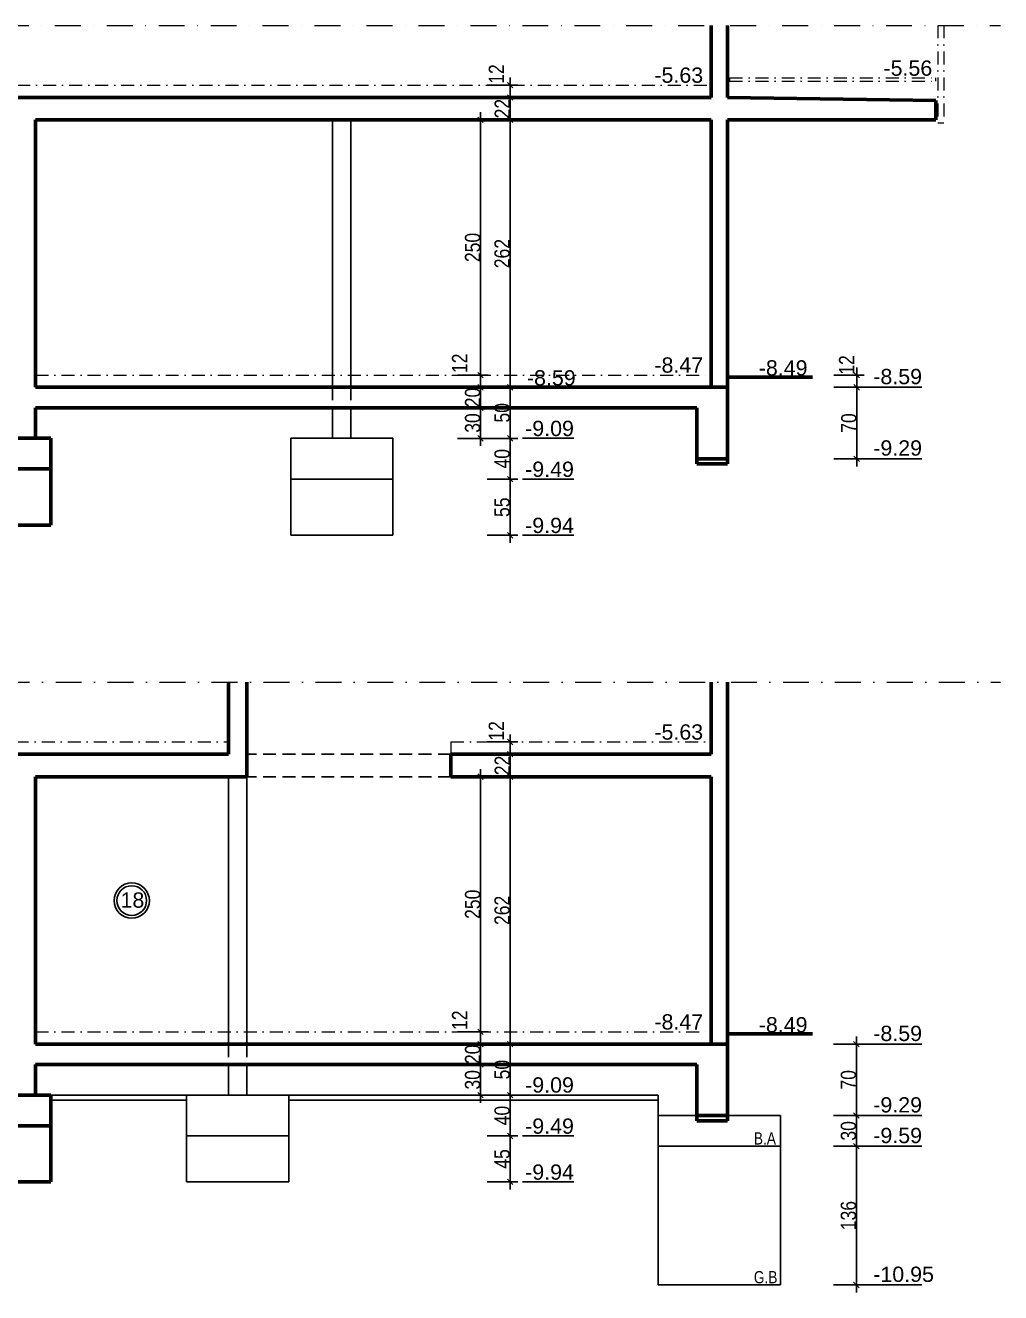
# Model space of a CAD drawing. Header units: centimetres. Extents: x 16433 to 114398, y -50094 to -12305.
# Drawn here: x 62444 to 63399, y -39483 to -38241 of the extents above; entities that cross this region are included whole.
import ezdxf

# ---------------------------------------------------------------- set-up
doc = ezdxf.new("R2010")
doc.units = ezdxf.units.CM
doc.header["$LTSCALE"] = 0.5
doc.linetypes.add('CACHEX2', pattern=[19.05, 12.7, -6.35])
doc.linetypes.add('TIRETPTX2', pattern=[50.8, 25.4, -12.7, 0, -12.7])
doc.layers.get('DEFPOINTS').update_dxf_attribs({"linetype": 'CONTINUOUS'})
for name, color, linetype in [('01_cote_gen', 4, 'CONTINUOUS'), ('01_linteaux', 2, 'CONTINUOUS'), ('01_texte', 230, 'CONTINUOUS'), ('AA_COTES', 2, 'CONTINUOUS')]:
    doc.layers.add(name, color=color, linetype=linetype)
doc.layers.add('01_murs_coup', color=5, linetype='CONTINUOUS', lineweight=60)
doc.layers.add('01_tram_axes', color=2, linetype='TIRETPTX2', lineweight=9)
doc.styles.add('ARIAL', font='arial.ttf')
doc.styles.add('STYLE2', font='ARIALN.TTF')
doc.dimstyles.new('JB50', dxfattribs={"dimscale": 0.1, "dimtxt": 150, "dimasz": 15, "dimexe": 0.1, "dimexo": 0.1, "dimgap": 0.09, "dimtad": 1, "dimdec": 1, "dimdsep": 46, "dimtxsty": 'STYLE2', "dimblk1": 'BOND_G', "dimblk2": 'BOND_D', "dimsah": 1, "dimcen": 1.5, "dimdle": 0.01, "dimse1": 1, "dimse2": 1, "dimclrd": 4, "dimclre": 2, "dimclrt": 6, "dimazin": 2, "dimtfac": 2.333333, "dimtdec": 1, "dimtix": 1, "dimtmove": 2, "dimatfit": 3, "dimldrblk": 'BOND_G', "dimfxl": 1, "dimtolj": 1, "dimtzin": 0, "dimarcsym": 0})

# ---------------------------------------------------------------- blocks, each defined once
blk = doc.blocks.new('BOND_G')
at = {"layer": 'AA_COTES', "color": 0}
for p, q in [((0, -5), (0, 15)), ((5, 0), (-5, 0)), ((1.77, 1.77), (-1.77, -1.77))]:
    blk.add_line(p, q, dxfattribs=at)
blk = doc.blocks.new('BOND_D')
at = {"layer": 'AA_COTES', "color": 0}
for p, q in [((5, 0), (-5, 0)), ((-1.77, -1.77), (1.77, 1.77)), ((0, 5), (0, -15))]:
    blk.add_line(p, q, dxfattribs=at)
blk = doc.blocks.new('*D3296')
at = {"layer": '01_cote_gen', "color": 4, "lineweight": -2, "transparency": 16777216}
blk.add_line((63257.7, -39240.6), (63257.7, -39307.6), dxfattribs=at)
at = {"layer": 'DEFPOINTS', "color": 0}
for p in [(63131.5, -39239.1), (63183.5, -39309.1), (63257.7, -39309.1)]:
    blk.add_point(p, dxfattribs=at)
at = {"layer": '01_cote_gen', "color": 4, "lineweight": -2, "transparency": 16777216, "xscale": 1.5, "yscale": 1.5, "zscale": 1.5}
for name, p, rotation in [('BOND_G', (63257.7, -39239.1), 90), ('BOND_D', (63257.7, -39309.1), 270)]:
    blk.add_blockref(name, p, dxfattribs=dict(at, rotation=rotation))
at = {"layer": '01_cote_gen', "color": 6, "transparency": 16777216, "insert": (63250, -39274.1), "char_height": 15, "attachment_point": 5, "rotation": 90, "style": 'STYLE2'}
blk.add_mtext('\\A1;70', dxfattribs=at)
blk = doc.blocks.new('*D3297')
at = {"layer": '01_cote_gen', "color": 4, "lineweight": -2, "transparency": 16777216}
blk.add_line((63257.7, -39310.6), (63257.7, -39337.6), dxfattribs=at)
at = {"layer": 'DEFPOINTS', "color": 0}
for p in [(63235.2, -39309.1), (63183.5, -39339.1), (63257.7, -39339.1)]:
    blk.add_point(p, dxfattribs=at)
at = {"layer": '01_cote_gen', "color": 4, "lineweight": -2, "transparency": 16777216, "xscale": 1.5, "yscale": 1.5, "zscale": 1.5}
for name, p, rotation in [('BOND_G', (63257.7, -39309.1), 90), ('BOND_D', (63257.7, -39339.1), 270)]:
    blk.add_blockref(name, p, dxfattribs=dict(at, rotation=rotation))
at = {"layer": '01_cote_gen', "color": 6, "transparency": 16777216, "insert": (63250, -39324.1), "char_height": 15, "attachment_point": 5, "rotation": 90, "style": 'STYLE2'}
blk.add_mtext('\\A1;30', dxfattribs=at)
blk = doc.blocks.new('*D3298')
at = {"layer": '01_cote_gen', "color": 4, "lineweight": -2, "transparency": 16777216}
blk.add_line((63257.7, -39340.6), (63257.7, -39473.6), dxfattribs=at)
at = {"layer": 'DEFPOINTS', "color": 0}
for p in [(63235.2, -39339.1), (63183.5, -39475.1), (63257.7, -39475.1)]:
    blk.add_point(p, dxfattribs=at)
at = {"layer": '01_cote_gen', "color": 4, "lineweight": -2, "transparency": 16777216, "xscale": 1.5, "yscale": 1.5, "zscale": 1.5}
for name, p, rotation in [('BOND_G', (63257.7, -39339.1), 90), ('BOND_D', (63257.7, -39475.1), 270)]:
    blk.add_blockref(name, p, dxfattribs=dict(at, rotation=rotation))
at = {"layer": '01_cote_gen', "color": 6, "transparency": 16777216, "insert": (63250, -39407.1), "char_height": 15, "attachment_point": 5, "rotation": 90, "style": 'STYLE2'}
blk.add_mtext('\\A1;136', dxfattribs=at)
blk = doc.blocks.new('*D3299')
at = {"layer": '01_cote_gen', "color": 4, "lineweight": -2, "transparency": 16777216}
blk.add_line((62889.4, -39240.6), (62889.4, -39257.6), dxfattribs=at)
at = {"layer": 'DEFPOINTS', "color": 0}
for p in [(62884.6, -39239.1), (62884.6, -39259.1), (62889.4, -39259.1)]:
    blk.add_point(p, dxfattribs=at)
at = {"layer": '01_cote_gen', "color": 4, "lineweight": -2, "transparency": 16777216, "xscale": 1.5, "yscale": 1.5, "zscale": 1.5}
for name, p, rotation in [('BOND_G', (62889.4, -39239.1), 90), ('BOND_D', (62889.4, -39259.1), 270)]:
    blk.add_blockref(name, p, dxfattribs=dict(at, rotation=rotation))
at = {"layer": '01_cote_gen', "color": 6, "transparency": 16777216, "insert": (62881.8, -39249.1), "char_height": 15, "attachment_point": 5, "rotation": 90, "style": 'STYLE2'}
blk.add_mtext('\\A1;20', dxfattribs=at)
blk = doc.blocks.new('*D3300')
at = {"layer": '01_cote_gen', "color": 4, "lineweight": -2, "transparency": 16777216}
blk.add_line((62889.4, -39260.6), (62889.4, -39287.6), dxfattribs=at)
at = {"layer": 'DEFPOINTS', "color": 0}
for p in [(62896.9, -39259.1), (62889.4, -39289.1), (62896.9, -39289.1)]:
    blk.add_point(p, dxfattribs=at)
at = {"layer": '01_cote_gen', "color": 4, "lineweight": -2, "transparency": 16777216, "xscale": 1.5, "yscale": 1.5, "zscale": 1.5}
for name, p, rotation in [('BOND_G', (62889.4, -39259.1), 90), ('BOND_D', (62889.4, -39289.1), 270)]:
    blk.add_blockref(name, p, dxfattribs=dict(at, rotation=rotation))
at = {"layer": '01_cote_gen', "color": 6, "transparency": 16777216, "insert": (62881.8, -39274.1), "char_height": 15, "attachment_point": 5, "rotation": 90, "style": 'STYLE2'}
blk.add_mtext('\\A1;30', dxfattribs=at)
blk = doc.blocks.new('*D3301')
at = {"layer": '01_cote_gen', "color": 4, "lineweight": -2, "transparency": 16777216}
blk.add_line((62918.4, -39240.6), (62918.4, -39287.6), dxfattribs=at)
at = {"layer": 'DEFPOINTS', "color": 0}
for p in [(62935.7, -39239.1), (62918.4, -39289.1), (62935.7, -39289.1)]:
    blk.add_point(p, dxfattribs=at)
at = {"layer": '01_cote_gen', "color": 4, "lineweight": -2, "transparency": 16777216, "xscale": 1.5, "yscale": 1.5, "zscale": 1.5}
for name, p, rotation in [('BOND_G', (62918.4, -39239.1), 90), ('BOND_D', (62918.4, -39289.1), 270)]:
    blk.add_blockref(name, p, dxfattribs=dict(at, rotation=rotation))
at = {"layer": '01_cote_gen', "color": 6, "transparency": 16777216, "insert": (62910.7, -39264.1), "char_height": 15, "attachment_point": 5, "rotation": 90, "style": 'STYLE2'}
blk.add_mtext('\\A1;50', dxfattribs=at)
blk = doc.blocks.new('*D3302')
at = {"layer": '01_cote_gen', "color": 4, "lineweight": -2, "transparency": 16777216}
blk.add_line((62889.4, -39228.6), (62889.4, -39237.6), dxfattribs=at)
at = {"layer": 'DEFPOINTS', "color": 0}
for p in [(62903.9, -39227.1), (62889.4, -39239.1), (62895.9, -39239.1)]:
    blk.add_point(p, dxfattribs=at)
at = {"layer": '01_cote_gen', "color": 4, "lineweight": -2, "transparency": 16777216, "xscale": 1.5, "yscale": 1.5, "zscale": 1.5}
for name, p, rotation in [('BOND_G', (62889.4, -39227.1), 90), ('BOND_D', (62889.4, -39239.1), 270)]:
    blk.add_blockref(name, p, dxfattribs=dict(at, rotation=rotation))
at = {"layer": '01_cote_gen', "color": 6, "transparency": 16777216, "insert": (62869, -39215.7), "char_height": 15, "attachment_point": 5, "rotation": 90, "style": 'STYLE2'}
blk.add_mtext('\\A1;12', dxfattribs=at)
blk = doc.blocks.new('*D3303')
at = {"layer": '01_cote_gen', "color": 4, "lineweight": -2, "transparency": 16777216}
blk.add_line((62918.4, -38978.6), (62918.4, -39237.6), dxfattribs=at)
at = {"layer": 'DEFPOINTS', "color": 0}
for p in [(62906, -38977.1), (62910.9, -39239.1), (62918.4, -39239.1)]:
    blk.add_point(p, dxfattribs=at)
at = {"layer": '01_cote_gen', "color": 4, "lineweight": -2, "transparency": 16777216, "xscale": 1.5, "yscale": 1.5, "zscale": 1.5}
for name, p, rotation in [('BOND_G', (62918.4, -38977.1), 90), ('BOND_D', (62918.4, -39239.1), 270)]:
    blk.add_blockref(name, p, dxfattribs=dict(at, rotation=rotation))
at = {"layer": '01_cote_gen', "color": 6, "transparency": 16777216, "insert": (62910.7, -39108.1), "char_height": 15, "attachment_point": 5, "rotation": 90, "style": 'STYLE2'}
blk.add_mtext('\\A1;262', dxfattribs=at)
blk = doc.blocks.new('*D3304')
at = {"layer": '01_cote_gen', "color": 4, "lineweight": -2, "transparency": 16777216}
blk.add_line((62889.4, -38978.6), (62889.4, -39225.6), dxfattribs=at)
at = {"layer": 'DEFPOINTS', "color": 0}
for p in [(62883.3, -38977.1), (62889.4, -39227.1), (62896.9, -39227.1)]:
    blk.add_point(p, dxfattribs=at)
at = {"layer": '01_cote_gen', "color": 4, "lineweight": -2, "transparency": 16777216, "xscale": 1.5, "yscale": 1.5, "zscale": 1.5}
for name, p, rotation in [('BOND_G', (62889.4, -38977.1), 90), ('BOND_D', (62889.4, -39227.1), 270)]:
    blk.add_blockref(name, p, dxfattribs=dict(at, rotation=rotation))
at = {"layer": '01_cote_gen', "color": 6, "transparency": 16777216, "insert": (62881.8, -39102.1), "char_height": 15, "attachment_point": 5, "rotation": 90, "style": 'STYLE2'}
blk.add_mtext('\\A1;250', dxfattribs=at)
blk = doc.blocks.new('*D3305')
at = {"layer": '01_cote_gen', "color": 4, "lineweight": -2, "transparency": 16777216}
blk.add_line((62918.4, -38956.6), (62918.4, -38975.6), dxfattribs=at)
at = {"layer": 'DEFPOINTS', "color": 0}
for p in [(62928.1, -38955.1), (62918.4, -38977.1), (62928.1, -38977.1)]:
    blk.add_point(p, dxfattribs=at)
at = {"layer": '01_cote_gen', "color": 4, "lineweight": -2, "transparency": 16777216, "xscale": 1.5, "yscale": 1.5, "zscale": 1.5}
for name, p, rotation in [('BOND_G', (62918.4, -38955.1), 90), ('BOND_D', (62918.4, -38977.1), 270)]:
    blk.add_blockref(name, p, dxfattribs=dict(at, rotation=rotation))
at = {"layer": '01_cote_gen', "color": 6, "transparency": 16777216, "insert": (62910.8, -38966.1), "char_height": 15, "attachment_point": 5, "rotation": 90, "style": 'STYLE2'}
blk.add_mtext('\\A1;22', dxfattribs=at)
blk = doc.blocks.new('*D3306')
at = {"layer": '01_cote_gen', "color": 4, "lineweight": -2, "transparency": 16777216}
blk.add_line((62918.4, -38944.6), (62918.4, -38953.6), dxfattribs=at)
at = {"layer": 'DEFPOINTS', "color": 0}
for p in [(62935.4, -38943.1), (62918.4, -38955.1), (62935.4, -38955.1)]:
    blk.add_point(p, dxfattribs=at)
at = {"layer": '01_cote_gen', "color": 4, "lineweight": -2, "transparency": 16777216, "xscale": 1.5, "yscale": 1.5, "zscale": 1.5}
for name, p, rotation in [('BOND_G', (62918.4, -38943.1), 90), ('BOND_D', (62918.4, -38955.1), 270)]:
    blk.add_blockref(name, p, dxfattribs=dict(at, rotation=rotation))
at = {"layer": '01_cote_gen', "color": 6, "transparency": 16777216, "insert": (62905, -38932.3), "char_height": 15, "attachment_point": 5, "rotation": 90, "style": 'STYLE2'}
blk.add_mtext('\\A1;12', dxfattribs=at)
blk = doc.blocks.new('*D3307')
at = {"layer": '01_cote_gen', "color": 4, "lineweight": -2, "transparency": 16777216}
blk.add_line((62918.4, -39290.6), (62918.4, -39327.6), dxfattribs=at)
at = {"layer": 'DEFPOINTS', "color": 0}
for p in [(62910.9, -39289.1), (62895.9, -39329.1), (62918.4, -39329.1)]:
    blk.add_point(p, dxfattribs=at)
at = {"layer": '01_cote_gen', "color": 4, "lineweight": -2, "transparency": 16777216, "xscale": 1.5, "yscale": 1.5, "zscale": 1.5}
for name, p, rotation in [('BOND_G', (62918.4, -39289.1), 90), ('BOND_D', (62918.4, -39329.1), 270)]:
    blk.add_blockref(name, p, dxfattribs=dict(at, rotation=rotation))
at = {"layer": '01_cote_gen', "color": 6, "transparency": 16777216, "insert": (62910.7, -39309.1), "char_height": 15, "attachment_point": 5, "rotation": 90, "style": 'STYLE2'}
blk.add_mtext('\\A1;40', dxfattribs=at)
blk = doc.blocks.new('*D3308')
at = {"layer": '01_cote_gen', "color": 4, "lineweight": -2, "transparency": 16777216}
blk.add_line((62918.4, -39330.6), (62918.4, -39372.6), dxfattribs=at)
at = {"layer": 'DEFPOINTS', "color": 0}
for p in [(62895.9, -39329.1), (62895.9, -39374.1), (62918.4, -39374.1)]:
    blk.add_point(p, dxfattribs=at)
at = {"layer": '01_cote_gen', "color": 4, "lineweight": -2, "transparency": 16777216, "xscale": 1.5, "yscale": 1.5, "zscale": 1.5}
for name, p, rotation in [('BOND_G', (62918.4, -39329.1), 90), ('BOND_D', (62918.4, -39374.1), 270)]:
    blk.add_blockref(name, p, dxfattribs=dict(at, rotation=rotation))
at = {"layer": '01_cote_gen', "color": 6, "transparency": 16777216, "insert": (62910.7, -39351.6), "char_height": 15, "attachment_point": 5, "rotation": 90, "style": 'STYLE2'}
blk.add_mtext('\\A1;45', dxfattribs=at)
blk = doc.blocks.new('*D3318')
at = {"layer": '01_cote_gen', "color": 4, "lineweight": -2, "transparency": 16777216}
blk.add_line((62889.4, -38597.1), (62889.4, -38614.1), dxfattribs=at)
at = {"layer": 'DEFPOINTS', "color": 0}
for p in [(62884.6, -38595.6), (62884.6, -38615.6), (62889.4, -38615.6)]:
    blk.add_point(p, dxfattribs=at)
at = {"layer": '01_cote_gen', "color": 4, "lineweight": -2, "transparency": 16777216, "xscale": 1.5, "yscale": 1.5, "zscale": 1.5}
for name, p, rotation in [('BOND_G', (62889.4, -38595.6), 90), ('BOND_D', (62889.4, -38615.6), 270)]:
    blk.add_blockref(name, p, dxfattribs=dict(at, rotation=rotation))
at = {"layer": '01_cote_gen', "color": 6, "transparency": 16777216, "insert": (62881.8, -38605.6), "char_height": 15, "attachment_point": 5, "rotation": 90, "style": 'STYLE2'}
blk.add_mtext('\\A1;20', dxfattribs=at)
blk = doc.blocks.new('*D3319')
at = {"layer": '01_cote_gen', "color": 4, "lineweight": -2, "transparency": 16777216}
blk.add_line((62889.4, -38617.1), (62889.4, -38644.1), dxfattribs=at)
at = {"layer": 'DEFPOINTS', "color": 0}
for p in [(62896.9, -38615.6), (62889.4, -38645.6), (62896.9, -38645.6)]:
    blk.add_point(p, dxfattribs=at)
at = {"layer": '01_cote_gen', "color": 4, "lineweight": -2, "transparency": 16777216, "xscale": 1.5, "yscale": 1.5, "zscale": 1.5}
for name, p, rotation in [('BOND_G', (62889.4, -38615.6), 90), ('BOND_D', (62889.4, -38645.6), 270)]:
    blk.add_blockref(name, p, dxfattribs=dict(at, rotation=rotation))
at = {"layer": '01_cote_gen', "color": 6, "transparency": 16777216, "insert": (62881.8, -38630.6), "char_height": 15, "attachment_point": 5, "rotation": 90, "style": 'STYLE2'}
blk.add_mtext('\\A1;30', dxfattribs=at)
blk = doc.blocks.new('*D3320')
at = {"layer": '01_cote_gen', "color": 4, "lineweight": -2, "transparency": 16777216}
blk.add_line((62918.4, -38597.1), (62918.4, -38644.1), dxfattribs=at)
at = {"layer": 'DEFPOINTS', "color": 0}
for p in [(62935.7, -38595.6), (62918.4, -38645.6), (62935.7, -38645.6)]:
    blk.add_point(p, dxfattribs=at)
at = {"layer": '01_cote_gen', "color": 4, "lineweight": -2, "transparency": 16777216, "xscale": 1.5, "yscale": 1.5, "zscale": 1.5}
for name, p, rotation in [('BOND_G', (62918.4, -38595.6), 90), ('BOND_D', (62918.4, -38645.6), 270)]:
    blk.add_blockref(name, p, dxfattribs=dict(at, rotation=rotation))
at = {"layer": '01_cote_gen', "color": 6, "transparency": 16777216, "insert": (62910.7, -38620.6), "char_height": 15, "attachment_point": 5, "rotation": 90, "style": 'STYLE2'}
blk.add_mtext('\\A1;50', dxfattribs=at)
blk = doc.blocks.new('*D3321')
at = {"layer": '01_cote_gen', "color": 4, "lineweight": -2, "transparency": 16777216}
blk.add_line((62889.4, -38585.1), (62889.4, -38594.1), dxfattribs=at)
at = {"layer": 'DEFPOINTS', "color": 0}
for p in [(62903.9, -38583.6), (62889.4, -38595.6), (62895.9, -38595.6)]:
    blk.add_point(p, dxfattribs=at)
at = {"layer": '01_cote_gen', "color": 4, "lineweight": -2, "transparency": 16777216, "xscale": 1.5, "yscale": 1.5, "zscale": 1.5}
for name, p, rotation in [('BOND_G', (62889.4, -38583.6), 90), ('BOND_D', (62889.4, -38595.6), 270)]:
    blk.add_blockref(name, p, dxfattribs=dict(at, rotation=rotation))
at = {"layer": '01_cote_gen', "color": 6, "transparency": 16777216, "insert": (62869, -38572.1), "char_height": 15, "attachment_point": 5, "rotation": 90, "style": 'STYLE2'}
blk.add_mtext('\\A1;12', dxfattribs=at)
blk = doc.blocks.new('*D3322')
at = {"layer": '01_cote_gen', "color": 4, "lineweight": -2, "transparency": 16777216}
blk.add_line((62918.4, -38335.1), (62918.4, -38594.1), dxfattribs=at)
at = {"layer": 'DEFPOINTS', "color": 0}
for p in [(62906, -38333.6), (62910.9, -38595.6), (62918.4, -38595.6)]:
    blk.add_point(p, dxfattribs=at)
at = {"layer": '01_cote_gen', "color": 4, "lineweight": -2, "transparency": 16777216, "xscale": 1.5, "yscale": 1.5, "zscale": 1.5}
for name, p, rotation in [('BOND_G', (62918.4, -38333.6), 90), ('BOND_D', (62918.4, -38595.6), 270)]:
    blk.add_blockref(name, p, dxfattribs=dict(at, rotation=rotation))
at = {"layer": '01_cote_gen', "color": 6, "transparency": 16777216, "insert": (62910.7, -38464.6), "char_height": 15, "attachment_point": 5, "rotation": 90, "style": 'STYLE2'}
blk.add_mtext('\\A1;262', dxfattribs=at)
blk = doc.blocks.new('*D3323')
at = {"layer": '01_cote_gen', "color": 4, "lineweight": -2, "transparency": 16777216}
blk.add_line((62889.4, -38335.1), (62889.4, -38582.1), dxfattribs=at)
at = {"layer": 'DEFPOINTS', "color": 0}
for p in [(62883.3, -38333.6), (62889.4, -38583.6), (62896.9, -38583.6)]:
    blk.add_point(p, dxfattribs=at)
at = {"layer": '01_cote_gen', "color": 4, "lineweight": -2, "transparency": 16777216, "xscale": 1.5, "yscale": 1.5, "zscale": 1.5}
for name, p, rotation in [('BOND_G', (62889.4, -38333.6), 90), ('BOND_D', (62889.4, -38583.6), 270)]:
    blk.add_blockref(name, p, dxfattribs=dict(at, rotation=rotation))
at = {"layer": '01_cote_gen', "color": 6, "transparency": 16777216, "insert": (62881.8, -38458.6), "char_height": 15, "attachment_point": 5, "rotation": 90, "style": 'STYLE2'}
blk.add_mtext('\\A1;250', dxfattribs=at)
blk = doc.blocks.new('*D3324')
at = {"layer": '01_cote_gen', "color": 4, "lineweight": -2, "transparency": 16777216}
blk.add_line((62918.4, -38313.1), (62918.4, -38332.1), dxfattribs=at)
at = {"layer": 'DEFPOINTS', "color": 0}
for p in [(62928.1, -38311.6), (62918.4, -38333.6), (62928.1, -38333.6)]:
    blk.add_point(p, dxfattribs=at)
at = {"layer": '01_cote_gen', "color": 4, "lineweight": -2, "transparency": 16777216, "xscale": 1.5, "yscale": 1.5, "zscale": 1.5}
for name, p, rotation in [('BOND_G', (62918.4, -38311.6), 90), ('BOND_D', (62918.4, -38333.6), 270)]:
    blk.add_blockref(name, p, dxfattribs=dict(at, rotation=rotation))
at = {"layer": '01_cote_gen', "color": 6, "transparency": 16777216, "insert": (62910.8, -38322.6), "char_height": 15, "attachment_point": 5, "rotation": 90, "style": 'STYLE2'}
blk.add_mtext('\\A1;22', dxfattribs=at)
blk = doc.blocks.new('*D3325')
at = {"layer": '01_cote_gen', "color": 4, "lineweight": -2, "transparency": 16777216}
blk.add_line((62918.4, -38301.1), (62918.4, -38310.1), dxfattribs=at)
at = {"layer": 'DEFPOINTS', "color": 0}
for p in [(62935.4, -38299.6), (62918.4, -38311.6), (62935.4, -38311.6)]:
    blk.add_point(p, dxfattribs=at)
at = {"layer": '01_cote_gen', "color": 4, "lineweight": -2, "transparency": 16777216, "xscale": 1.5, "yscale": 1.5, "zscale": 1.5}
for name, p, rotation in [('BOND_G', (62918.4, -38299.6), 90), ('BOND_D', (62918.4, -38311.6), 270)]:
    blk.add_blockref(name, p, dxfattribs=dict(at, rotation=rotation))
at = {"layer": '01_cote_gen', "color": 6, "transparency": 16777216, "insert": (62905, -38288.7), "char_height": 15, "attachment_point": 5, "rotation": 90, "style": 'STYLE2'}
blk.add_mtext('\\A1;12', dxfattribs=at)
blk = doc.blocks.new('*D3326')
at = {"layer": '01_cote_gen', "color": 4, "lineweight": -2, "transparency": 16777216}
blk.add_line((62918.4, -38647.1), (62918.4, -38684.1), dxfattribs=at)
at = {"layer": 'DEFPOINTS', "color": 0}
for p in [(62910.9, -38645.6), (62895.9, -38685.6), (62918.4, -38685.6)]:
    blk.add_point(p, dxfattribs=at)
at = {"layer": '01_cote_gen', "color": 4, "lineweight": -2, "transparency": 16777216, "xscale": 1.5, "yscale": 1.5, "zscale": 1.5}
for name, p, rotation in [('BOND_G', (62918.4, -38645.6), 90), ('BOND_D', (62918.4, -38685.6), 270)]:
    blk.add_blockref(name, p, dxfattribs=dict(at, rotation=rotation))
at = {"layer": '01_cote_gen', "color": 6, "transparency": 16777216, "insert": (62910.7, -38665.6), "char_height": 15, "attachment_point": 5, "rotation": 90, "style": 'STYLE2'}
blk.add_mtext('\\A1;40', dxfattribs=at)
blk = doc.blocks.new('*D3327')
at = {"layer": '01_cote_gen', "color": 4, "lineweight": -2, "transparency": 16777216}
blk.add_line((62918.4, -38687.1), (62918.4, -38739.1), dxfattribs=at)
at = {"layer": 'DEFPOINTS', "color": 0}
for p in [(62895.9, -38685.6), (62895.9, -38740.6), (62918.4, -38740.6)]:
    blk.add_point(p, dxfattribs=at)
at = {"layer": '01_cote_gen', "color": 4, "lineweight": -2, "transparency": 16777216, "xscale": 1.5, "yscale": 1.5, "zscale": 1.5}
for name, p, rotation in [('BOND_G', (62918.4, -38685.6), 90), ('BOND_D', (62918.4, -38740.6), 270)]:
    blk.add_blockref(name, p, dxfattribs=dict(at, rotation=rotation))
at = {"layer": '01_cote_gen', "color": 6, "transparency": 16777216, "insert": (62910.7, -38713.1), "char_height": 15, "attachment_point": 5, "rotation": 90, "style": 'STYLE2'}
blk.add_mtext('\\A1;55', dxfattribs=at)
blk = doc.blocks.new('*D3425')
at = {"layer": '01_cote_gen', "color": 4, "lineweight": -2, "transparency": 16777216}
blk.add_line((63258, -38597.1), (63258, -38664.1), dxfattribs=at)
at = {"layer": 'DEFPOINTS', "color": 0}
for p in [(63131.5, -38595.6), (63258, -38665.6), (63265.2, -38665.6)]:
    blk.add_point(p, dxfattribs=at)
at = {"layer": '01_cote_gen', "color": 4, "lineweight": -2, "transparency": 16777216, "xscale": 1.5, "yscale": 1.5, "zscale": 1.5}
for name, p, rotation in [('BOND_G', (63258, -38595.6), 90), ('BOND_D', (63258, -38665.6), 270)]:
    blk.add_blockref(name, p, dxfattribs=dict(at, rotation=rotation))
at = {"layer": '01_cote_gen', "color": 6, "transparency": 16777216, "insert": (63250.4, -38630.6), "char_height": 15, "attachment_point": 5, "rotation": 90, "style": 'STYLE2'}
blk.add_mtext('\\A1;70', dxfattribs=at)
blk = doc.blocks.new('*D3426')
at = {"layer": '01_cote_gen', "color": 4, "lineweight": -2, "transparency": 16777216}
blk.add_line((63258, -38585.1), (63258, -38594.1), dxfattribs=at)
at = {"layer": 'DEFPOINTS', "color": 0}
for p in [(63106.1, -38583.6), (63106.1, -38595.6), (63258, -38595.6)]:
    blk.add_point(p, dxfattribs=at)
at = {"layer": '01_cote_gen', "color": 4, "lineweight": -2, "transparency": 16777216, "xscale": 1.5, "yscale": 1.5, "zscale": 1.5}
for name, p, rotation in [('BOND_G', (63258, -38583.6), 90), ('BOND_D', (63258, -38595.6), 270)]:
    blk.add_blockref(name, p, dxfattribs=dict(at, rotation=rotation))
at = {"layer": '01_cote_gen', "color": 6, "transparency": 16777216, "insert": (63248.2, -38573.7), "char_height": 15, "attachment_point": 5, "rotation": 90, "style": 'STYLE2'}
blk.add_mtext('\\A1;12', dxfattribs=at)

msp = doc.modelspace()

# ---------------------------------------------------------------- linework, layer by layer
at = {"layer": '01_linteaux'}
for p, q in [((62744.517, -38333.554), (62744.517, -38595.554)), ((62762.517, -38333.554), (62762.517, -38595.554)), ((62744.517, -38615.554), (62744.517, -38645.554)), ((62762.517, -38615.554), (62762.517, -38645.554)), ((62703.517, -38645.554), (62703.517, -38740.554)), ((62703.517, -38645.554), (62803.517, -38645.554)), ((62803.517, -38645.554), (62803.517, -38740.554)), ((62703.517, -38685.554), (62803.517, -38685.554)), ((62703.517, -38740.554), (62803.517, -38740.554)), ((62642.517, -38977.108), (62642.517, -39239.108)), ((62660.517, -38977.108), (62660.517, -39239.108)), ((62642.517, -39259.108), (62642.517, -39289.108)), ((62660.517, -39259.108), (62660.517, -39289.108)), ((62468.517, -39289.108), (62601.517, -39289.108)), ((62468.517, -39294.108), (62601.517, -39294.108)), ((62601.517, -39289.108), (62701.517, -39289.108)), ((62601.517, -39289.108), (62601.517, -39374.108)), ((62701.517, -39289.108), (62701.517, -39374.108)), ((62701.517, -39289.108), (63063.517, -39289.108)), ((62701.517, -39294.108), (63063.517, -39294.108)), ((63063.517, -39309.108), (63063.517, -39289.108)), ((63063.517, -39309.108), (63101.517, -39309.108)), ((63063.517, -39309.108), (63063.517, -39475.108)), ((63131.517, -39309.108), (63183.517, -39309.108)), ((63183.517, -39309.108), (63183.517, -39475.108)), ((62601.517, -39329.108), (62701.517, -39329.108)), ((63063.517, -39339.108), (63183.517, -39339.108)), ((62601.517, -39374.108), (62701.517, -39374.108)), ((63063.517, -39475.108), (63183.517, -39475.108))]:
    msp.add_line(p, q, dxfattribs=at)
at = {"layer": '01_linteaux', "linetype": 'CACHEX2', "ltscale": 2}
for p, q in [((62744.517, -38595.554), (62744.517, -38615.554)), ((62762.517, -38595.554), (62762.517, -38615.554)), ((62860.517, -38955.108), (62660.517, -38955.108)), ((62860.517, -38977.108), (62660.517, -38977.108)), ((62642.517, -39239.108), (62642.517, -39259.108)), ((62660.517, -39239.108), (62660.517, -39259.108))]:
    msp.add_line(p, q, dxfattribs=at)
at = {"layer": '01_murs_coup'}
for p, q in [((63115.517, -38240.977), (63115.517, -38311.554)), ((63131.517, -38240.977), (63131.517, -38311.554)), ((62129.517, -38311.554), (63115.517, -38311.554)), ((63131.517, -38311.554), (63335.517, -38314.554)), ((63335.517, -38314.554), (63335.517, -38333.554)), ((62453.517, -38333.554), (62453.517, -38595.554)), ((63115.517, -38333.554), (62453.517, -38333.554)), ((63115.517, -38333.554), (63115.517, -38595.554)), ((63131.517, -38333.554), (63335.517, -38333.554)), ((63131.517, -38333.554), (63131.517, -38670.554)), ((63131.517, -38585.554), (63214.803, -38585.554)), ((62453.517, -38595.554), (63131.517, -38595.554)), ((62453.517, -38615.554), (63101.517, -38615.554)), ((62453.517, -38615.554), (62453.517, -38645.554)), ((63101.517, -38615.554), (63101.517, -38670.554)), ((62418.517, -38645.554), (62468.517, -38645.554)), ((62468.517, -38645.554), (62468.517, -38730.554)), ((62418.517, -38675.554), (62468.517, -38675.554)), ((63101.517, -38665.554), (63131.517, -38665.554)), ((63101.517, -38670.554), (63131.517, -38670.554)), ((62418.517, -38730.554), (62468.517, -38730.554)), ((62642.517, -38884.531), (62642.517, -38955.108)), ((62660.517, -38884.531), (62660.517, -38977.108)), ((63115.517, -38884.531), (63115.517, -38955.108)), ((63131.517, -38884.531), (63131.517, -39314.108)), ((62204.55, -38955.108), (62642.517, -38955.108)), ((62860.517, -38955.108), (63115.517, -38955.108)), ((62860.517, -38955.108), (62860.517, -38977.108)), ((62453.517, -38977.108), (62453.517, -39239.108)), ((62660.517, -38977.108), (62453.517, -38977.108)), ((62860.517, -38977.108), (63115.517, -38977.108)), ((63115.517, -38977.108), (63115.517, -39239.108)), ((63131.517, -39229.108), (63214.803, -39229.108)), ((62453.517, -39239.108), (63131.517, -39239.108)), ((62453.517, -39259.108), (62453.517, -39289.108)), ((62453.517, -39259.108), (63101.517, -39259.108)), ((63101.517, -39259.108), (63101.517, -39314.108)), ((62418.517, -39289.108), (62468.517, -39289.108)), ((62468.517, -39289.108), (62468.517, -39374.108)), ((63101.517, -39309.108), (63131.517, -39309.108)), ((62418.517, -39319.108), (62468.517, -39319.108)), ((63101.517, -39314.108), (63131.517, -39314.108)), ((62418.517, -39374.108), (62468.517, -39374.108))]:
    msp.add_line(p, q, dxfattribs=at)
at = {"layer": '01_texte'}
for p, q in [((63265.188, -38595.554), (63321.873, -38595.554)), ((62930.678, -38645.554), (62980.779, -38645.554)), ((63265.188, -38665.554), (63321.873, -38665.554)), ((62930.678, -38685.554), (62980.779, -38685.554)), ((62930.678, -38740.554), (62980.779, -38740.554)), ((63265.188, -39239.108), (63321.873, -39239.108)), ((63265.188, -39309.108), (63321.873, -39309.108)), ((62930.678, -39329.108), (62980.779, -39329.108)), ((63265.188, -39339.108), (63321.873, -39339.108)), ((62930.678, -39374.108), (62980.779, -39374.108)), ((63265.188, -39475.108), (63321.873, -39475.108))]:
    msp.add_line(p, q, dxfattribs=at)
for radius in [17.309, 14.533]:
    msp.add_circle((62547.721, -39098.492), radius, dxfattribs=at)
at = {"layer": '01_tram_axes', "ltscale": 2}
for p, q in [((61708.887, -38240.977), (63399.066, -38240.977)), ((61658.836, -38884.531), (63399.066, -38884.531))]:
    msp.add_line(p, q, dxfattribs=at)
at = {"layer": '01_tram_axes'}
for p, q in [((63337.517, -38240.977), (63337.517, -38336.554)), ((63343.517, -38240.977), (63343.517, -38336.554)), ((62129.517, -38299.554), (63115.517, -38299.554)), ((63133.517, -38292.554), (63335.517, -38292.554)), ((63133.517, -38292.554), (63133.517, -38295.554)), ((63133.517, -38295.554), (63335.517, -38295.554)), ((63335.517, -38295.554), (63335.517, -38292.554)), ((63337.517, -38336.554), (63343.517, -38336.554)), ((62453.517, -38583.554), (63115.517, -38583.554)), ((62204.55, -38943.108), (62642.517, -38943.108)), ((62860.517, -38943.108), (63115.517, -38943.108)), ((62860.517, -38943.108), (62860.517, -38955.108)), ((62453.517, -39227.108), (63115.517, -39227.108))]:
    msp.add_line(p, q, dxfattribs=at)

# ---------------------------------------------------------------- texts
at = {"layer": '01_texte', "style": 'ARIAL'}
for s, p in [('-5.56', (63284.277, -38290.37)), ('-5.63', (63059.821, -38297.256)), ('-8.47', (63059.821, -38581.256)), ('-8.49', (63162.093, -38584.088)), ('-8.59', (63274.282, -38592.55)), ('-8.59', (62934.95, -38593.85)), ('-9.09', (62933.221, -38643.394)), ('-9.29', (63274.282, -38662.55)), ('-9.49', (62933.221, -38683.394)), ('-9.94', (62933.221, -38738.394)), ('-5.63', (63059.821, -38940.81)), ('18', (62536.804, -39105.45)), ('-8.47', (63059.821, -39224.81)), ('-8.49', (63162.093, -39227.642)), ('-8.59', (63274.282, -39236.104)), ('-9.09', (62933.221, -39286.623)), ('-9.29', (63274.282, -39306.104)), ('-9.49', (62933.221, -39326.949)), ('-9.59', (63274.282, -39336.104)), ('-9.94', (62933.221, -39371.949)), ('-10.95', (63274.282, -39472.104))]:
    msp.add_text(s, height=15, dxfattribs=at).set_placement(p)
at = {"layer": '01_texte', "style": 'ARIAL', "width": 0.8}
for s, p in [('B.A', (63157.279, -39337.463)), ('G.B', (63157.279, -39473.463))]:
    msp.add_text(s, height=12, dxfattribs=at).set_placement(p)

# ---------------------------------------------------------------- dimensions: what is measured, and where the dimension line sits
at = {"layer": '01_cote_gen'}
for base, p1, p2, picture, middle in [((62918.356, -38311.554), (62935.426, -38299.554), (62935.426, -38311.554), '*D3325', (62905.03, -38288.731)), ((62889.422, -38595.554), (62903.934, -38583.554), (62895.856, -38595.554), '*D3321', (62868.968, -38572.119)), ((63258.037, -38595.554), (63106.12, -38583.554), (63106.12, -38595.554), '*D3426', (63248.204, -38573.721)), ((62918.356, -38955.108), (62935.426, -38943.108), (62935.426, -38955.108), '*D3306', (62905.03, -38932.285)), ((62889.422, -39239.108), (62903.934, -39227.108), (62895.856, -39239.108), '*D3302', (62868.968, -39215.673))]:
    dim = msp.add_linear_dim(base=base, p1=p1, p2=p2, angle=90, dimstyle='JB50', dxfattribs=at)
    dim.commit()
    dim.dimension.update_dxf_attribs({"geometry": picture, "text_midpoint": middle, "dimtype": 160})
for base, p1, p2, picture, middle in [((62918.356, -38333.554), (62928.062, -38311.554), (62928.062, -38333.554), '*D3324', (62910.816, -38322.554)), ((62889.422, -38583.554), (62883.347, -38333.554), (62896.922, -38583.554), '*D3323', (62881.754, -38458.554)), ((62918.356, -38595.554), (62905.967, -38333.554), (62910.856, -38595.554), '*D3322', (62910.689, -38464.554)), ((62889.422, -38615.554), (62884.55, -38595.554), (62884.55, -38615.554), '*D3318', (62881.754, -38605.554)), ((62918.356, -38645.554), (62935.663, -38595.554), (62935.663, -38645.554), '*D3320', (62910.689, -38620.554)), ((63258.037, -38665.554), (63131.517, -38595.554), (63265.188, -38665.554), '*D3425', (63250.369, -38630.554)), ((62889.422, -38645.554), (62896.922, -38615.554), (62896.922, -38645.554), '*D3319', (62881.754, -38630.554)), ((62918.356, -38685.554), (62910.856, -38645.554), (62895.856, -38685.554), '*D3326', (62910.689, -38665.554)), ((62918.356, -38740.554), (62895.856, -38685.554), (62895.856, -38740.554), '*D3327', (62910.719, -38713.054)), ((62918.356, -38977.108), (62928.062, -38955.108), (62928.062, -38977.108), '*D3305', (62910.816, -38966.108)), ((62889.422, -39227.108), (62883.347, -38977.108), (62896.922, -39227.108), '*D3304', (62881.754, -39102.108)), ((62918.356, -39239.108), (62905.967, -38977.108), (62910.856, -39239.108), '*D3303', (62910.689, -39108.108)), ((62889.422, -39259.108), (62884.55, -39239.108), (62884.55, -39259.108), '*D3299', (62881.754, -39249.108)), ((62918.356, -39289.108), (62935.663, -39239.108), (62935.663, -39289.108), '*D3301', (62910.689, -39264.108)), ((63257.688, -39309.108), (63131.517, -39239.108), (63183.517, -39309.108), '*D3296', (63250.021, -39274.108)), ((62889.422, -39289.108), (62896.922, -39259.108), (62896.922, -39289.108), '*D3300', (62881.754, -39274.108)), ((62918.356, -39329.108), (62910.856, -39289.108), (62895.856, -39329.108), '*D3307', (62910.689, -39309.108)), ((63257.688, -39339.108), (63235.188, -39309.108), (63183.517, -39339.108), '*D3297', (63250.021, -39324.108)), ((62918.356, -39374.108), (62895.856, -39329.108), (62895.856, -39374.108), '*D3308', (62910.719, -39351.608)), ((63257.688, -39475.108), (63235.188, -39339.108), (63183.517, -39475.108), '*D3298', (63250.021, -39407.108))]:
    dim = msp.add_linear_dim(base=base, p1=p1, p2=p2, angle=90, dimstyle='JB50', dxfattribs=at)
    dim.commit()
    dim.dimension.update_dxf_attribs({"geometry": picture, "text_midpoint": middle})

doc.saveas('drawing.dxf')
